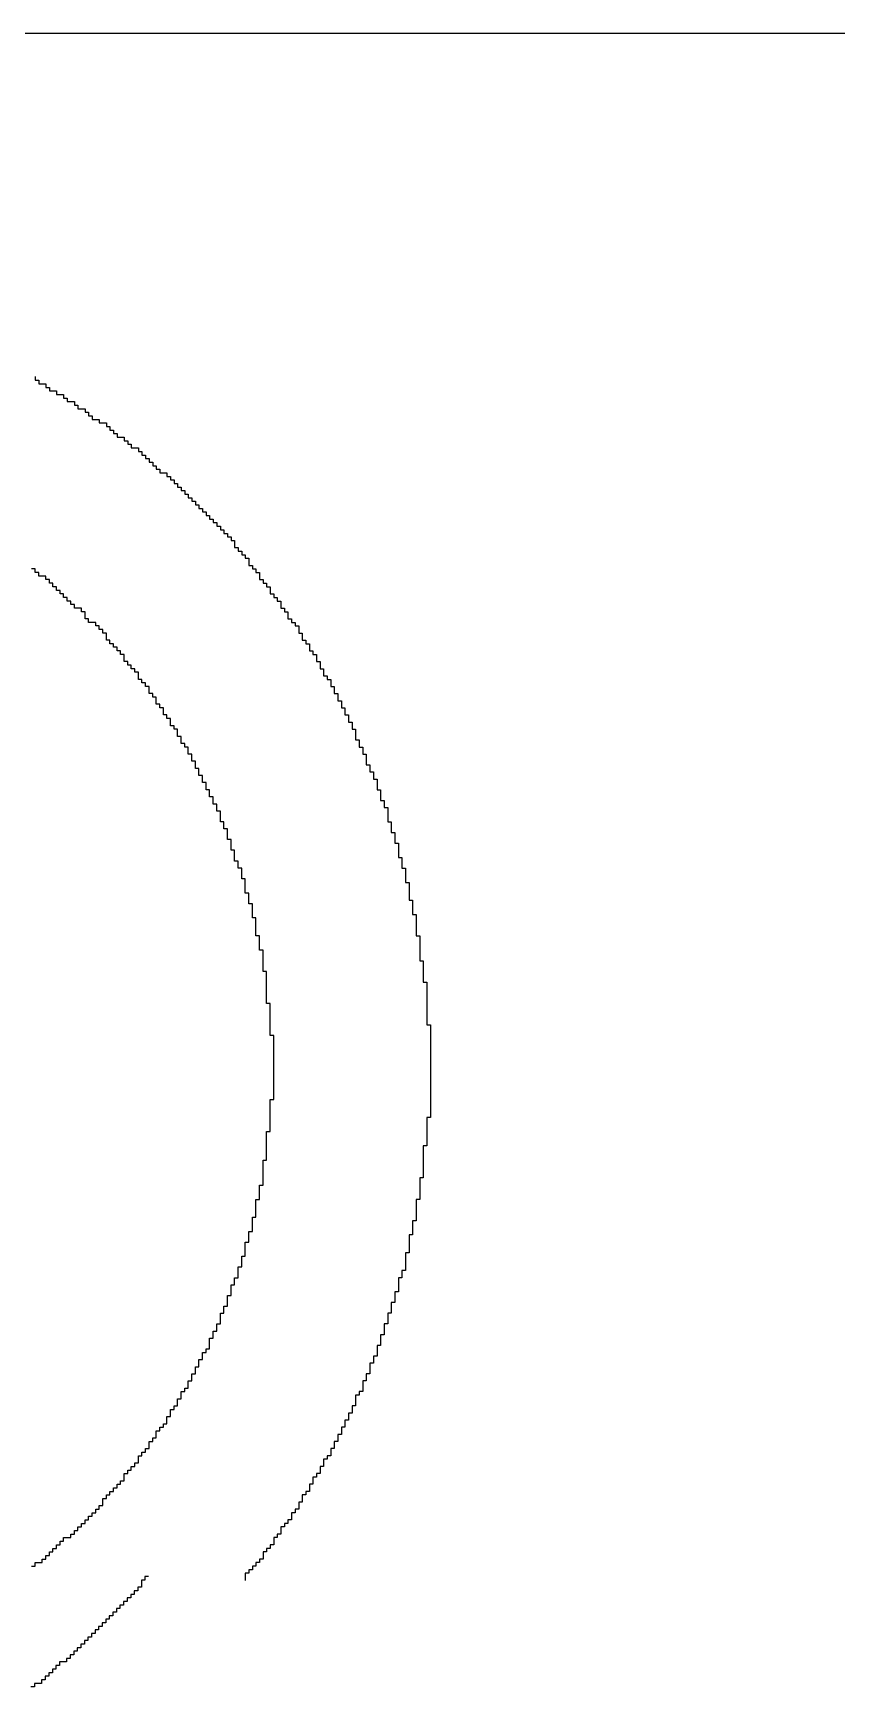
# Model space of a CAD drawing. Header units: millimetres. Extents: x 13 to 345, y 14 to 248.
# Drawn here: x 252.85 to 255.97, y 62.8 to 69.22 of the extents above; entities that cross this region are included whole.
import ezdxf

# ---------------------------------------------------------------- set-up
doc = ezdxf.new("R2010")
doc.units = ezdxf.units.MM
doc.layers.add('TopOverlay', color=2, linetype='Continuous')

msp = doc.modelspace()

# ---------------------------------------------------------------- linework, layer by layer
msp.add_line((212.8038, 69.2189), (339.6232, 69.2189))
at = {"layer": 'TopOverlay', "color": 160}
for p, q in [((252.8541, 67.8853), (252.8541, 67.8715)), ((252.8541, 67.8715), (252.868, 67.8715)), ((252.868, 67.8715), (252.868, 67.8577)), ((252.868, 67.8577), (252.8956, 67.8577)), ((252.8956, 67.8577), (252.8956, 67.8438)), ((252.8956, 67.8438), (252.9094, 67.8438)), ((252.9094, 67.8438), (252.9094, 67.83)), ((252.9094, 67.83), (252.9371, 67.83)), ((252.9371, 67.83), (252.9371, 67.8162)), ((252.9371, 67.8162), (252.9647, 67.8162)), ((252.9647, 67.8162), (252.9647, 67.8024)), ((252.9647, 67.8024), (252.9785, 67.8024)), ((252.9785, 67.8024), (252.9785, 67.7885)), ((252.9785, 67.7885), (253.0062, 67.7885)), ((253.0062, 67.7885), (253.0062, 67.7747)), ((253.0062, 67.7747), (253.02, 67.7747)), ((253.02, 67.7747), (253.02, 67.7609)), ((253.02, 67.7609), (253.0477, 67.7609)), ((253.0477, 67.7609), (253.0477, 67.7471)), ((253.0477, 67.7471), (253.0615, 67.7471)), ((253.0615, 67.7471), (253.0615, 67.7333)), ((253.0615, 67.7333), (253.0753, 67.7333)), ((253.0753, 67.7333), (253.0753, 67.7194)), ((253.0753, 67.7194), (253.103, 67.7194)), ((253.103, 67.7194), (253.103, 67.7056)), ((253.103, 67.7056), (253.1306, 67.7056)), ((253.1306, 67.7056), (253.1306, 67.6918)), ((253.1306, 67.6918), (253.1444, 67.6918)), ((253.1444, 67.6918), (253.1444, 67.678)), ((253.1444, 67.678), (253.1583, 67.678)), ((253.1583, 67.678), (253.1583, 67.6641)), ((253.1583, 67.6641), (253.1721, 67.6641)), ((253.1721, 67.6641), (253.1721, 67.6503)), ((253.1721, 67.6503), (253.1997, 67.6503)), ((253.1997, 67.6503), (253.1997, 67.6365)), ((253.1997, 67.6365), (253.2136, 67.6365)), ((253.2136, 67.6365), (253.2136, 67.6227)), ((253.2136, 67.6227), (253.2274, 67.6227)), ((253.2274, 67.6227), (253.2274, 67.6088)), ((253.2274, 67.6088), (253.255, 67.6088)), ((253.255, 67.6088), (253.255, 67.595)), ((253.255, 67.595), (253.2688, 67.595)), ((253.2688, 67.595), (253.2688, 67.5812)), ((253.2688, 67.5812), (253.2827, 67.5812)), ((253.2827, 67.5812), (253.2827, 67.5674)), ((253.2827, 67.5674), (253.2965, 67.5674)), ((253.2965, 67.5674), (253.2965, 67.5536)), ((253.2965, 67.5536), (253.3103, 67.5536)), ((253.3103, 67.5536), (253.3103, 67.5397)), ((253.3103, 67.5397), (253.3241, 67.5397)), ((253.3241, 67.5397), (253.3241, 67.5259)), ((253.3241, 67.5259), (253.338, 67.5259)), ((253.338, 67.5259), (253.338, 67.5121)), ((253.338, 67.5121), (253.3656, 67.5121)), ((253.3656, 67.5121), (253.3656, 67.4983)), ((253.3656, 67.4983), (253.3794, 67.4983)), ((253.3794, 67.4983), (253.3794, 67.4844)), ((253.3794, 67.4844), (253.3933, 67.4844)), ((253.3933, 67.4844), (253.3933, 67.4706)), ((253.3933, 67.4706), (253.4071, 67.4706)), ((253.4071, 67.4706), (253.4071, 67.4568)), ((253.4071, 67.4568), (253.4209, 67.4568)), ((253.4209, 67.4568), (253.4209, 67.443)), ((253.4209, 67.443), (253.4347, 67.443)), ((253.4347, 67.443), (253.4347, 67.4291)), ((253.4347, 67.4291), (253.4485, 67.4291)), ((253.4485, 67.4291), (253.4485, 67.4153)), ((253.4485, 67.4153), (253.4624, 67.4153)), ((253.4624, 67.4153), (253.4624, 67.4015)), ((253.4624, 67.4015), (253.4762, 67.4015)), ((253.4762, 67.4015), (253.4762, 67.3877)), ((253.4762, 67.3877), (253.49, 67.3877)), ((253.49, 67.3877), (253.49, 67.3738)), ((253.49, 67.3738), (253.5039, 67.3738)), ((253.5039, 67.3738), (253.5039, 67.36)), ((253.5039, 67.36), (253.5177, 67.36)), ((253.5177, 67.36), (253.5177, 67.3462)), ((253.5177, 67.3462), (253.5315, 67.3462)), ((253.5315, 67.3462), (253.5315, 67.3324)), ((253.5315, 67.3324), (253.5453, 67.3324)), ((253.5453, 67.3324), (253.5453, 67.3186)), ((253.5453, 67.3186), (253.5591, 67.3186)), ((253.5591, 67.3186), (253.5591, 67.3047)), ((253.5591, 67.3047), (253.573, 67.3047)), ((253.573, 67.3047), (253.573, 67.2909)), ((253.573, 67.2909), (253.5868, 67.2909)), ((253.5868, 67.2909), (253.5868, 67.2771)), ((253.5868, 67.2771), (253.6006, 67.2771)), ((253.6006, 67.2771), (253.6006, 67.2633)), ((253.6006, 67.2633), (253.6144, 67.2633)), ((253.6144, 67.2633), (253.6144, 67.2494)), ((253.6144, 67.2494), (253.6283, 67.2494)), ((253.6283, 67.2494), (253.6283, 67.2218)), ((253.6283, 67.2218), (253.6421, 67.2218)), ((253.6421, 67.2218), (253.6421, 67.208)), ((253.6421, 67.208), (253.6559, 67.208)), ((253.6559, 67.208), (253.6559, 67.1941)), ((253.6559, 67.1941), (253.6697, 67.1941)), ((253.6697, 67.1941), (253.6697, 67.1803)), ((253.6697, 67.1803), (253.6835, 67.1803)), ((253.6835, 67.1803), (253.6835, 67.1527)), ((253.6835, 67.1527), (253.6974, 67.1527)), ((253.6974, 67.1527), (253.6974, 67.1389)), ((252.8541, 67.1389), (252.8403, 67.1389)), ((252.8541, 67.125), (252.8541, 67.1389)), ((252.868, 67.125), (252.8541, 67.125)), ((252.868, 67.1112), (252.868, 67.125)), ((252.8956, 67.1112), (252.868, 67.1112)), ((252.8956, 67.0974), (252.8956, 67.1112)), ((252.9094, 67.0974), (252.8956, 67.0974)), ((252.9094, 67.0836), (252.9094, 67.0974)), ((252.9233, 67.0836), (252.9094, 67.0836)), ((252.9233, 67.0697), (252.9233, 67.0836)), ((253.6974, 67.1389), (253.7112, 67.1389)), ((253.7112, 67.1389), (253.7112, 67.125)), ((253.7112, 67.125), (253.725, 67.125)), ((253.725, 67.125), (253.725, 67.0974)), ((253.725, 67.0974), (253.7388, 67.0974)), ((253.7388, 67.0974), (253.7388, 67.0836)), ((253.7388, 67.0836), (253.7527, 67.0836)), ((253.7527, 67.0836), (253.7527, 67.0697)), ((252.9371, 67.0697), (252.9233, 67.0697)), ((252.9371, 67.0559), (252.9371, 67.0697)), ((252.9509, 67.0559), (252.9371, 67.0559)), ((252.9509, 67.0421), (252.9509, 67.0559)), ((252.9647, 67.0421), (252.9509, 67.0421)), ((252.9647, 67.0283), (252.9647, 67.0421)), ((252.9785, 67.0283), (252.9647, 67.0283)), ((252.9785, 67.0144), (252.9785, 67.0283)), ((253.7527, 67.0697), (253.7665, 67.0697)), ((253.7665, 67.0697), (253.7665, 67.0421)), ((253.7665, 67.0421), (253.7803, 67.0421)), ((253.7803, 67.0421), (253.7803, 67.0283)), ((253.7803, 67.0283), (253.7941, 67.0283)), ((253.7941, 67.0283), (253.7941, 67.0144)), ((252.9924, 67.0144), (252.9785, 67.0144)), ((252.9924, 67.0006), (252.9924, 67.0144)), ((253.0062, 67.0006), (252.9924, 67.0006)), ((253.0062, 66.9868), (253.0062, 67.0006)), ((253.0339, 66.9868), (253.0062, 66.9868)), ((253.0339, 66.973), (253.0339, 66.9868)), ((253.0477, 66.973), (253.0339, 66.973)), ((253.0477, 66.9453), (253.0477, 66.973)), ((253.7941, 67.0144), (253.808, 67.0144)), ((253.808, 67.0144), (253.808, 66.9868)), ((253.808, 66.9868), (253.8218, 66.9868)), ((253.8218, 66.9868), (253.8218, 66.973)), ((253.8218, 66.973), (253.8356, 66.973)), ((253.8356, 66.973), (253.8356, 66.9453)), ((253.0615, 66.9453), (253.0477, 66.9453)), ((253.0615, 66.9315), (253.0615, 66.9453)), ((253.0891, 66.9315), (253.0615, 66.9315)), ((253.0891, 66.9177), (253.0891, 66.9315)), ((253.103, 66.9177), (253.0891, 66.9177)), ((253.103, 66.9038), (253.103, 66.9177)), ((253.1168, 66.9038), (253.103, 66.9038)), ((253.1168, 66.89), (253.1168, 66.9038)), ((253.8356, 66.9453), (253.8494, 66.9453)), ((253.8494, 66.9453), (253.8494, 66.9315)), ((253.8494, 66.9315), (253.8632, 66.9315)), ((253.8632, 66.9315), (253.8632, 66.9177)), ((253.8632, 66.9177), (253.8771, 66.9177)), ((253.8771, 66.9177), (253.8771, 66.89)), ((253.1306, 66.89), (253.1168, 66.89)), ((253.1306, 66.8624), (253.1306, 66.89)), ((253.1444, 66.8624), (253.1306, 66.8624)), ((253.1444, 66.8486), (253.1444, 66.8624)), ((253.1583, 66.8486), (253.1444, 66.8486)), ((253.1583, 66.8347), (253.1583, 66.8486)), ((253.1721, 66.8347), (253.1583, 66.8347)), ((253.1721, 66.8209), (253.1721, 66.8347)), ((253.8771, 66.89), (253.8909, 66.89)), ((253.8909, 66.89), (253.8909, 66.8624)), ((253.8909, 66.8624), (253.9047, 66.8624)), ((253.9047, 66.8624), (253.9047, 66.8486)), ((253.9047, 66.8486), (253.9185, 66.8486)), ((253.9185, 66.8486), (253.9185, 66.8209)), ((253.1859, 66.8209), (253.1721, 66.8209)), ((253.1859, 66.8071), (253.1859, 66.8209)), ((253.1997, 66.8071), (253.1859, 66.8071)), ((253.1997, 66.7794), (253.1997, 66.8071)), ((253.2136, 66.7794), (253.1997, 66.7794)), ((253.2136, 66.7656), (253.2136, 66.7794)), ((253.2274, 66.7656), (253.2136, 66.7656)), ((253.2274, 66.7518), (253.2274, 66.7656)), ((253.9185, 66.8209), (253.9324, 66.8209)), ((253.9324, 66.8209), (253.9324, 66.8071)), ((253.9324, 66.8071), (253.9462, 66.8071)), ((253.9462, 66.8071), (253.9462, 66.7794)), ((253.9462, 66.7794), (253.96, 66.7794)), ((253.96, 66.7794), (253.96, 66.7518)), ((253.2412, 66.7518), (253.2274, 66.7518)), ((253.2412, 66.738), (253.2412, 66.7518)), ((253.255, 66.738), (253.2412, 66.738)), ((253.255, 66.7103), (253.255, 66.738)), ((253.2688, 66.7103), (253.255, 66.7103)), ((253.2688, 66.6965), (253.2688, 66.7103)), ((253.96, 66.7518), (253.9738, 66.7518)), ((253.9738, 66.7518), (253.9738, 66.7241)), ((253.9738, 66.7241), (253.9877, 66.7241)), ((253.9877, 66.7241), (253.9877, 66.7103)), ((253.9877, 66.7103), (254.0015, 66.7103)), ((254.0015, 66.7103), (254.0015, 66.6827)), ((253.2827, 66.6965), (253.2688, 66.6965)), ((253.2827, 66.6827), (253.2827, 66.6965)), ((253.2965, 66.6827), (253.2827, 66.6827)), ((253.2965, 66.655), (253.2965, 66.6827)), ((253.3103, 66.655), (253.2965, 66.655)), ((253.3103, 66.6412), (253.3103, 66.655)), ((253.3241, 66.6412), (253.3103, 66.6412)), ((253.3241, 66.6136), (253.3241, 66.6412)), ((254.0015, 66.6827), (254.0153, 66.6827)), ((254.0153, 66.6827), (254.0153, 66.655)), ((254.0153, 66.655), (254.0291, 66.655)), ((254.0291, 66.655), (254.0291, 66.6274)), ((253.338, 66.6136), (253.3241, 66.6136)), ((253.338, 66.5997), (253.338, 66.6136)), ((253.3518, 66.5997), (253.338, 66.5997)), ((253.3518, 66.5721), (253.3518, 66.5997)), ((253.3656, 66.5721), (253.3518, 66.5721)), ((253.3656, 66.5583), (253.3656, 66.5721)), ((254.0291, 66.6274), (254.0429, 66.6274)), ((254.0429, 66.6274), (254.0429, 66.5997)), ((254.0429, 66.5997), (254.0568, 66.5997)), ((254.0568, 66.5997), (254.0568, 66.5721)), ((254.0568, 66.5721), (254.0706, 66.5721)), ((254.0706, 66.5721), (254.0706, 66.5444)), ((253.3794, 66.5583), (253.3656, 66.5583)), ((253.3794, 66.5306), (253.3794, 66.5583)), ((253.3933, 66.5306), (253.3794, 66.5306)), ((253.3933, 66.5168), (253.3933, 66.5306)), ((253.4071, 66.5168), (253.3933, 66.5168)), ((253.4071, 66.4892), (253.4071, 66.5168)), ((254.0706, 66.5444), (254.0844, 66.5444)), ((254.0844, 66.5444), (254.0844, 66.5168)), ((254.0844, 66.5168), (254.0983, 66.5168)), ((254.0983, 66.5168), (254.0983, 66.4753)), ((253.4209, 66.4892), (253.4071, 66.4892)), ((253.4209, 66.4615), (253.4209, 66.4892)), ((253.4347, 66.4615), (253.4209, 66.4615)), ((253.4347, 66.4477), (253.4347, 66.4615)), ((253.4485, 66.4477), (253.4347, 66.4477)), ((253.4485, 66.42), (253.4485, 66.4477)), ((254.0983, 66.4753), (254.1121, 66.4753)), ((254.1121, 66.4753), (254.1121, 66.4477)), ((254.1121, 66.4477), (254.1259, 66.4477)), ((254.1259, 66.4477), (254.1259, 66.42)), ((253.4624, 66.42), (253.4485, 66.42)), ((253.4624, 66.3924), (253.4624, 66.42)), ((253.4762, 66.3924), (253.4624, 66.3924)), ((253.4762, 66.3647), (253.4762, 66.3924)), ((254.1259, 66.42), (254.1397, 66.42)), ((254.1397, 66.42), (254.1397, 66.3786)), ((254.1397, 66.3786), (254.1535, 66.3786)), ((254.1535, 66.3786), (254.1535, 66.3509)), ((253.49, 66.3647), (253.4762, 66.3647)), ((253.49, 66.3371), (253.49, 66.3647)), ((253.5039, 66.3371), (253.49, 66.3371)), ((253.5039, 66.3094), (253.5039, 66.3371)), ((254.1535, 66.3509), (254.1674, 66.3509)), ((254.1674, 66.3509), (254.1674, 66.3233)), ((254.1674, 66.3233), (254.1812, 66.3233)), ((254.1812, 66.3233), (254.1812, 66.2818)), ((253.5177, 66.3094), (253.5039, 66.3094)), ((253.5177, 66.2818), (253.5177, 66.3094)), ((253.5315, 66.2818), (253.5177, 66.2818)), ((253.5315, 66.2541), (253.5315, 66.2818)), ((253.5453, 66.2541), (253.5315, 66.2541)), ((253.5453, 66.2265), (253.5453, 66.2541)), ((254.1812, 66.2818), (254.195, 66.2818)), ((254.195, 66.2818), (254.195, 66.2403)), ((253.5591, 66.2265), (253.5453, 66.2265)), ((253.5591, 66.1989), (253.5591, 66.2265)), ((253.573, 66.1989), (253.5591, 66.1989)), ((253.573, 66.1574), (253.573, 66.1989)), ((254.195, 66.2403), (254.2088, 66.2403)), ((254.2088, 66.2403), (254.2088, 66.2127)), ((254.2088, 66.2127), (254.2227, 66.2127)), ((254.2227, 66.2127), (254.2227, 66.1574)), ((253.5868, 66.1574), (253.573, 66.1574)), ((253.5868, 66.1297), (253.5868, 66.1574)), ((253.6006, 66.1297), (253.5868, 66.1297)), ((253.6006, 66.0883), (253.6006, 66.1297)), ((254.2227, 66.1574), (254.2365, 66.1574)), ((254.2365, 66.1574), (254.2365, 66.1159)), ((253.6144, 66.0883), (253.6006, 66.0883)), ((253.6144, 66.0468), (253.6144, 66.0883)), ((254.2365, 66.1159), (254.2503, 66.1159)), ((254.2503, 66.1159), (254.2503, 66.0745)), ((254.2503, 66.0745), (254.2641, 66.0745)), ((254.2641, 66.0745), (254.2641, 66.0192)), ((253.6283, 66.0468), (253.6144, 66.0468)), ((253.6283, 66.0053), (253.6283, 66.0468)), ((253.6421, 66.0053), (253.6283, 66.0053)), ((253.6421, 65.9777), (253.6421, 66.0053)), ((254.2641, 66.0192), (254.278, 66.0192)), ((254.278, 66.0192), (254.278, 65.9777)), ((253.6559, 65.9777), (253.6421, 65.9777)), ((253.6559, 65.9362), (253.6559, 65.9777)), ((253.6697, 65.9362), (253.6559, 65.9362)), ((253.6697, 65.8809), (253.6697, 65.9362)), ((254.278, 65.9777), (254.2918, 65.9777)), ((254.2918, 65.9777), (254.2918, 65.9224)), ((253.6835, 65.8809), (253.6697, 65.8809)), ((253.6835, 65.8395), (253.6835, 65.8809)), ((254.2918, 65.9224), (254.3056, 65.9224)), ((254.3056, 65.9224), (254.3056, 65.8533)), ((253.6974, 65.8395), (253.6835, 65.8395)), ((253.6974, 65.7842), (253.6974, 65.8395)), ((254.3056, 65.8533), (254.3194, 65.8533)), ((254.3194, 65.8533), (254.3194, 65.798)), ((253.7112, 65.7842), (253.6974, 65.7842)), ((253.7112, 65.715), (253.7112, 65.7842)), ((254.3194, 65.798), (254.3332, 65.798)), ((254.3332, 65.798), (254.3332, 65.715)), ((253.725, 65.715), (253.7112, 65.715)), ((253.725, 65.6597), (253.725, 65.715)), ((254.3332, 65.715), (254.3471, 65.715)), ((254.3471, 65.715), (254.3471, 65.6183)), ((253.7388, 65.6597), (253.725, 65.6597)), ((253.7388, 65.5768), (253.7388, 65.6597)), ((254.3471, 65.6183), (254.3609, 65.6183)), ((254.3609, 65.6183), (254.3609, 65.5353)), ((253.7527, 65.5768), (253.7388, 65.5768)), ((253.7527, 65.4524), (253.7527, 65.5768)), ((254.3609, 65.5353), (254.3747, 65.5353)), ((254.3747, 65.5353), (254.3747, 65.3695)), ((253.7665, 65.4524), (253.7527, 65.4524)), ((253.7665, 65.328), (253.7665, 65.4524)), ((254.3747, 65.3695), (254.3885, 65.3695)), ((254.3885, 65.3695), (254.3885, 65.01)), ((253.7803, 65.328), (253.7665, 65.328)), ((253.7803, 65.0792), (253.7803, 65.328)), ((253.7665, 64.9548), (253.7665, 65.0792)), ((253.7665, 65.0792), (253.7803, 65.0792)), ((254.3885, 65.01), (254.3747, 65.01)), ((254.3747, 65.01), (254.3747, 64.8995)), ((253.7527, 64.8442), (253.7527, 64.9548)), ((253.7527, 64.9548), (253.7665, 64.9548)), ((253.7388, 64.7474), (253.7388, 64.8442)), ((253.7388, 64.8442), (253.7527, 64.8442)), ((254.3747, 64.8995), (254.3609, 64.8995)), ((254.3609, 64.8995), (254.3609, 64.7751)), ((254.3609, 64.7751), (254.3471, 64.7751)), ((254.3471, 64.7751), (254.3471, 64.6921)), ((253.725, 64.6921), (253.725, 64.7474)), ((253.725, 64.7474), (253.7388, 64.7474)), ((253.7112, 64.623), (253.7112, 64.6921)), ((253.7112, 64.6921), (253.725, 64.6921)), ((254.3471, 64.6921), (254.3332, 64.6921)), ((254.3332, 64.6921), (254.3332, 64.6092)), ((253.6974, 64.5677), (253.6974, 64.623)), ((253.6974, 64.623), (253.7112, 64.623)), ((254.3332, 64.6092), (254.3194, 64.6092)), ((254.3194, 64.6092), (254.3194, 64.5539)), ((253.6697, 64.4709), (253.6697, 64.5262)), ((253.6697, 64.5262), (253.6835, 64.5262)), ((253.6835, 64.5262), (253.6835, 64.5677)), ((253.6835, 64.5677), (253.6974, 64.5677)), ((254.3194, 64.5539), (254.3056, 64.5539)), ((254.3056, 64.5539), (254.3056, 64.4848)), ((253.6559, 64.4295), (253.6559, 64.4709)), ((253.6559, 64.4709), (253.6697, 64.4709)), ((254.3056, 64.4848), (254.2918, 64.4848)), ((254.2918, 64.4848), (254.2918, 64.4156)), ((253.6283, 64.3604), (253.6283, 64.388)), ((253.6283, 64.388), (253.6421, 64.388)), ((253.6421, 64.388), (253.6421, 64.4295)), ((253.6421, 64.4295), (253.6559, 64.4295)), ((254.278, 64.388), (254.2641, 64.388)), ((254.2641, 64.388), (254.2641, 64.3327)), ((254.2918, 64.4156), (254.278, 64.4156)), ((254.278, 64.4156), (254.278, 64.388)), ((253.6144, 64.3189), (253.6144, 64.3604)), ((253.6144, 64.3604), (253.6283, 64.3604)), ((254.2641, 64.3327), (254.2503, 64.3327)), ((254.2503, 64.3327), (254.2503, 64.2912)), ((253.5868, 64.2498), (253.5868, 64.2774)), ((253.5868, 64.2774), (253.6006, 64.2774)), ((253.6006, 64.2774), (253.6006, 64.3189)), ((253.6006, 64.3189), (253.6144, 64.3189)), ((254.2503, 64.2912), (254.2365, 64.2912)), ((254.2365, 64.2912), (254.2365, 64.2498)), ((253.5591, 64.1807), (253.5591, 64.2083)), ((253.5591, 64.2083), (253.573, 64.2083)), ((253.573, 64.2083), (253.573, 64.2498)), ((253.573, 64.2498), (253.5868, 64.2498)), ((254.2227, 64.2083), (254.2088, 64.2083)), ((254.2088, 64.2083), (254.2088, 64.1668)), ((254.2365, 64.2498), (254.2227, 64.2498)), ((254.2227, 64.2498), (254.2227, 64.2083)), ((253.5315, 64.1115), (253.5315, 64.153)), ((253.5315, 64.153), (253.5453, 64.153)), ((253.5453, 64.153), (253.5453, 64.1807)), ((253.5453, 64.1807), (253.5591, 64.1807)), ((254.2088, 64.1668), (254.195, 64.1668)), ((254.195, 64.1668), (254.195, 64.1253)), ((253.49, 64.0424), (253.49, 64.0701)), ((253.49, 64.0701), (253.5039, 64.0701)), ((253.5039, 64.0701), (253.5039, 64.0977)), ((253.5039, 64.0977), (253.5177, 64.0977)), ((253.5177, 64.0977), (253.5177, 64.1115)), ((253.5177, 64.1115), (253.5315, 64.1115)), ((254.1812, 64.0839), (254.1674, 64.0839)), ((254.1674, 64.0839), (254.1674, 64.0562)), ((254.195, 64.1253), (254.1812, 64.1253)), ((254.1812, 64.1253), (254.1812, 64.0839)), ((253.4624, 63.9871), (253.4624, 64.0148)), ((253.4624, 64.0148), (253.4762, 64.0148)), ((253.4762, 64.0148), (253.4762, 64.0424)), ((253.4762, 64.0424), (253.49, 64.0424)), ((254.1535, 64.0148), (254.1397, 64.0148)), ((254.1397, 64.0148), (254.1397, 63.9871)), ((254.1674, 64.0562), (254.1535, 64.0562)), ((254.1535, 64.0562), (254.1535, 64.0148)), ((253.4209, 63.918), (253.4209, 63.9456)), ((253.4209, 63.9456), (253.4347, 63.9456)), ((253.4347, 63.9456), (253.4347, 63.9595)), ((253.4347, 63.9595), (253.4485, 63.9595)), ((253.4485, 63.9595), (253.4485, 63.9871)), ((253.4485, 63.9871), (253.4624, 63.9871)), ((254.1259, 63.9456), (254.1121, 63.9456)), ((254.1121, 63.9456), (254.1121, 63.9318)), ((254.1397, 63.9871), (254.1259, 63.9871)), ((254.1259, 63.9871), (254.1259, 63.9456)), ((253.3794, 63.8489), (253.3794, 63.8765)), ((253.3794, 63.8765), (253.3933, 63.8765)), ((253.3933, 63.8765), (253.3933, 63.8904)), ((253.3933, 63.8904), (253.4071, 63.8904)), ((253.4071, 63.8904), (253.4071, 63.918)), ((253.4071, 63.918), (253.4209, 63.918)), ((254.0983, 63.8904), (254.0844, 63.8904)), ((254.0844, 63.8904), (254.0844, 63.8627)), ((254.1121, 63.9318), (254.0983, 63.9318)), ((254.0983, 63.9318), (254.0983, 63.8904)), ((253.3518, 63.8074), (253.3518, 63.8212)), ((253.3518, 63.8212), (253.3656, 63.8212)), ((253.3656, 63.8212), (253.3656, 63.8489)), ((253.3656, 63.8489), (253.3794, 63.8489)), ((254.0706, 63.8351), (254.0568, 63.8351)), ((254.0568, 63.8351), (254.0568, 63.8074)), ((254.0844, 63.8627), (254.0706, 63.8627)), ((254.0706, 63.8627), (254.0706, 63.8351)), ((253.2965, 63.7245), (253.2965, 63.7521)), ((253.2965, 63.7521), (253.3103, 63.7521)), ((253.3103, 63.7521), (253.3103, 63.7659)), ((253.3103, 63.7659), (253.3241, 63.7659)), ((253.3241, 63.7659), (253.3241, 63.7936)), ((253.3241, 63.7936), (253.338, 63.7936)), ((253.338, 63.7936), (253.338, 63.8074)), ((253.338, 63.8074), (253.3518, 63.8074)), ((254.0291, 63.7521), (254.0153, 63.7521)), ((254.0153, 63.7521), (254.0153, 63.7245)), ((254.0429, 63.7798), (254.0291, 63.7798)), ((254.0291, 63.7798), (254.0291, 63.7521)), ((254.0568, 63.8074), (254.0429, 63.8074)), ((254.0429, 63.8074), (254.0429, 63.7798)), ((253.255, 63.6692), (253.255, 63.6968)), ((253.255, 63.6968), (253.2688, 63.6968)), ((253.2688, 63.6968), (253.2688, 63.7107)), ((253.2688, 63.7107), (253.2827, 63.7107)), ((253.2827, 63.7107), (253.2827, 63.7245)), ((253.2827, 63.7245), (253.2965, 63.7245)), ((253.9877, 63.683), (253.9738, 63.683)), ((253.9738, 63.683), (253.9738, 63.6554)), ((254.0015, 63.6968), (253.9877, 63.6968)), ((253.9877, 63.6968), (253.9877, 63.683)), ((254.0153, 63.7245), (254.0015, 63.7245)), ((254.0015, 63.7245), (254.0015, 63.6968)), ((253.1997, 63.6001), (253.1997, 63.6277)), ((253.1997, 63.6277), (253.2136, 63.6277)), ((253.2136, 63.6277), (253.2136, 63.6415)), ((253.2136, 63.6415), (253.2274, 63.6415)), ((253.2274, 63.6415), (253.2274, 63.6554)), ((253.2274, 63.6554), (253.2412, 63.6554)), ((253.2412, 63.6554), (253.2412, 63.6692)), ((253.2412, 63.6692), (253.255, 63.6692)), ((253.96, 63.6277), (253.9462, 63.6277)), ((253.9462, 63.6277), (253.9462, 63.6139)), ((253.9738, 63.6554), (253.96, 63.6554)), ((253.96, 63.6554), (253.96, 63.6277)), ((253.1444, 63.5448), (253.1444, 63.5586)), ((253.1444, 63.5586), (253.1583, 63.5586)), ((253.1583, 63.5586), (253.1583, 63.5724)), ((253.1583, 63.5724), (253.1721, 63.5724)), ((253.1721, 63.5724), (253.1721, 63.5862)), ((253.1721, 63.5862), (253.1859, 63.5862)), ((253.1859, 63.5862), (253.1859, 63.6001)), ((253.1859, 63.6001), (253.1997, 63.6001)), ((253.9185, 63.5586), (253.9047, 63.5586)), ((253.9047, 63.5586), (253.9047, 63.5448)), ((253.9324, 63.5862), (253.9185, 63.5862)), ((253.9185, 63.5862), (253.9185, 63.5586)), ((253.9462, 63.6139), (253.9324, 63.6139)), ((253.9324, 63.6139), (253.9324, 63.5862)), ((253.0891, 63.4757), (253.0891, 63.4895)), ((253.0891, 63.4895), (253.103, 63.4895)), ((253.103, 63.4895), (253.103, 63.5033)), ((253.103, 63.5033), (253.1168, 63.5033)), ((253.1168, 63.5033), (253.1168, 63.5309)), ((253.1168, 63.5309), (253.1306, 63.5309)), ((253.1306, 63.5309), (253.1306, 63.5448)), ((253.1306, 63.5448), (253.1444, 63.5448)), ((253.8771, 63.4895), (253.8632, 63.4895)), ((253.8632, 63.4895), (253.8632, 63.4757)), ((253.8909, 63.5171), (253.8771, 63.5171)), ((253.8771, 63.5171), (253.8771, 63.4895)), ((253.9047, 63.5448), (253.8909, 63.5448)), ((253.8909, 63.5448), (253.8909, 63.5171)), ((253.0339, 63.4204), (253.0339, 63.4342)), ((253.0339, 63.4342), (253.0477, 63.4342)), ((253.0477, 63.4342), (253.0477, 63.448)), ((253.0477, 63.448), (253.0615, 63.448)), ((253.0615, 63.448), (253.0615, 63.4618)), ((253.0615, 63.4618), (253.0753, 63.4618)), ((253.0753, 63.4618), (253.0753, 63.4757)), ((253.0753, 63.4757), (253.0891, 63.4757)), ((253.8356, 63.4342), (253.8218, 63.4342)), ((253.8218, 63.4342), (253.8218, 63.4204)), ((253.8494, 63.448), (253.8356, 63.448)), ((253.8356, 63.448), (253.8356, 63.4342)), ((253.8632, 63.4757), (253.8494, 63.4757)), ((253.8494, 63.4757), (253.8494, 63.448)), ((252.9509, 63.3512), (252.9509, 63.3651)), ((252.9509, 63.3651), (252.9647, 63.3651)), ((252.9647, 63.3651), (252.9647, 63.3789)), ((252.9647, 63.3789), (252.9924, 63.3789)), ((252.9924, 63.3789), (252.9924, 63.3927)), ((252.9924, 63.3927), (253.0062, 63.3927)), ((253.0062, 63.3927), (253.0062, 63.4065)), ((253.0062, 63.4065), (253.02, 63.4065)), ((253.02, 63.4065), (253.02, 63.4204)), ((253.02, 63.4204), (253.0339, 63.4204)), ((253.7941, 63.3789), (253.7803, 63.3789)), ((253.7803, 63.3789), (253.7803, 63.3512)), ((253.808, 63.3927), (253.7941, 63.3927)), ((253.7941, 63.3927), (253.7941, 63.3789)), ((253.8218, 63.4204), (253.808, 63.4204)), ((253.808, 63.4204), (253.808, 63.3927)), ((252.8818, 63.2821), (252.8818, 63.296)), ((252.8818, 63.296), (252.8956, 63.296)), ((252.8956, 63.296), (252.8956, 63.3098)), ((252.8956, 63.3098), (252.9094, 63.3098)), ((252.9094, 63.3098), (252.9094, 63.3236)), ((252.9094, 63.3236), (252.9233, 63.3236)), ((252.9233, 63.3236), (252.9233, 63.3374)), ((252.9233, 63.3374), (252.9371, 63.3374)), ((252.9371, 63.3374), (252.9371, 63.3512)), ((252.9371, 63.3512), (252.9509, 63.3512)), ((253.7388, 63.296), (253.725, 63.296)), ((253.725, 63.296), (253.725, 63.2821)), ((253.7527, 63.3236), (253.7388, 63.3236)), ((253.7388, 63.3236), (253.7388, 63.296)), ((253.7665, 63.3374), (253.7527, 63.3374)), ((253.7527, 63.3374), (253.7527, 63.3236)), ((253.7803, 63.3512), (253.7665, 63.3512)), ((253.7665, 63.3512), (253.7665, 63.3374)), ((252.8403, 63.2683), (252.8541, 63.2683)), ((252.8541, 63.2683), (252.8541, 63.2821)), ((252.8541, 63.2821), (252.8818, 63.2821)), ((253.6835, 63.2407), (253.6697, 63.2407)), ((253.6697, 63.2407), (253.6697, 63.213)), ((253.6974, 63.2545), (253.6835, 63.2545)), ((253.6835, 63.2545), (253.6835, 63.2407)), ((253.7112, 63.2683), (253.6974, 63.2683)), ((253.6974, 63.2683), (253.6974, 63.2545)), ((253.725, 63.2821), (253.7112, 63.2821)), ((253.7112, 63.2821), (253.7112, 63.2683)), ((253.2525, 63.1727), (253.2387, 63.1727)), ((253.2387, 63.1727), (253.2387, 63.1589)), ((253.2663, 63.1866), (253.2525, 63.1866)), ((253.2525, 63.1866), (253.2525, 63.1727)), ((253.2802, 63.2142), (253.2663, 63.2142)), ((253.2663, 63.2142), (253.2663, 63.1866)), ((253.294, 63.228), (253.2802, 63.228)), ((253.2802, 63.228), (253.2802, 63.2142)), ((253.1834, 63.1036), (253.1696, 63.1036)), ((253.1696, 63.1036), (253.1696, 63.0898)), ((253.1972, 63.1175), (253.1834, 63.1175)), ((253.1834, 63.1175), (253.1834, 63.1036)), ((253.2111, 63.1313), (253.1972, 63.1313)), ((253.1972, 63.1313), (253.1972, 63.1175)), ((253.2249, 63.1451), (253.2111, 63.1451)), ((253.2111, 63.1451), (253.2111, 63.1313)), ((253.2387, 63.1589), (253.2249, 63.1589)), ((253.2249, 63.1589), (253.2249, 63.1451)), ((253.1281, 63.0483), (253.1143, 63.0483)), ((253.1143, 63.0483), (253.1143, 63.0345)), ((253.1419, 63.0622), (253.1281, 63.0622)), ((253.1281, 63.0622), (253.1281, 63.0483)), ((253.1558, 63.076), (253.1419, 63.076)), ((253.1419, 63.076), (253.1419, 63.0622)), ((253.1696, 63.0898), (253.1558, 63.0898)), ((253.1558, 63.0898), (253.1558, 63.076)), ((253.059, 62.9792), (253.0452, 62.9792)), ((253.0452, 62.9792), (253.0452, 62.9654)), ((253.0728, 62.993), (253.059, 62.993)), ((253.059, 62.993), (253.059, 62.9792)), ((253.0866, 63.0069), (253.0728, 63.0069)), ((253.0728, 63.0069), (253.0728, 62.993)), ((253.1005, 63.0207), (253.0866, 63.0207)), ((253.0866, 63.0207), (253.0866, 63.0069)), ((253.1143, 63.0345), (253.1005, 63.0345)), ((253.1005, 63.0345), (253.1005, 63.0207)), ((253.0037, 62.9239), (252.9899, 62.9239)), ((252.9899, 62.9239), (252.9899, 62.9101)), ((253.0175, 62.9377), (253.0037, 62.9377)), ((253.0037, 62.9377), (253.0037, 62.9239)), ((253.0314, 62.9516), (253.0175, 62.9516)), ((253.0175, 62.9516), (253.0175, 62.9377)), ((253.0452, 62.9654), (253.0314, 62.9654)), ((253.0314, 62.9654), (253.0314, 62.9516)), ((252.9208, 62.8548), (252.9069, 62.8548)), ((252.9069, 62.8548), (252.9069, 62.841)), ((252.9346, 62.8686), (252.9208, 62.8686)), ((252.9208, 62.8686), (252.9208, 62.8548)), ((252.9484, 62.8824), (252.9346, 62.8824)), ((252.9346, 62.8824), (252.9346, 62.8686)), ((252.9761, 62.8963), (252.9484, 62.8963)), ((252.9484, 62.8963), (252.9484, 62.8824)), ((252.9899, 62.9101), (252.9761, 62.9101)), ((252.9761, 62.9101), (252.9761, 62.8963)), ((252.8517, 62.7995), (252.8378, 62.7995)), ((252.8793, 62.8133), (252.8517, 62.8133)), ((252.8517, 62.8133), (252.8517, 62.7995)), ((252.8931, 62.8272), (252.8793, 62.8272)), ((252.8793, 62.8272), (252.8793, 62.8133)), ((252.9069, 62.841), (252.8931, 62.841)), ((252.8931, 62.841), (252.8931, 62.8272))]:
    msp.add_line(p, q, dxfattribs=at)

doc.saveas('drawing.dxf')
